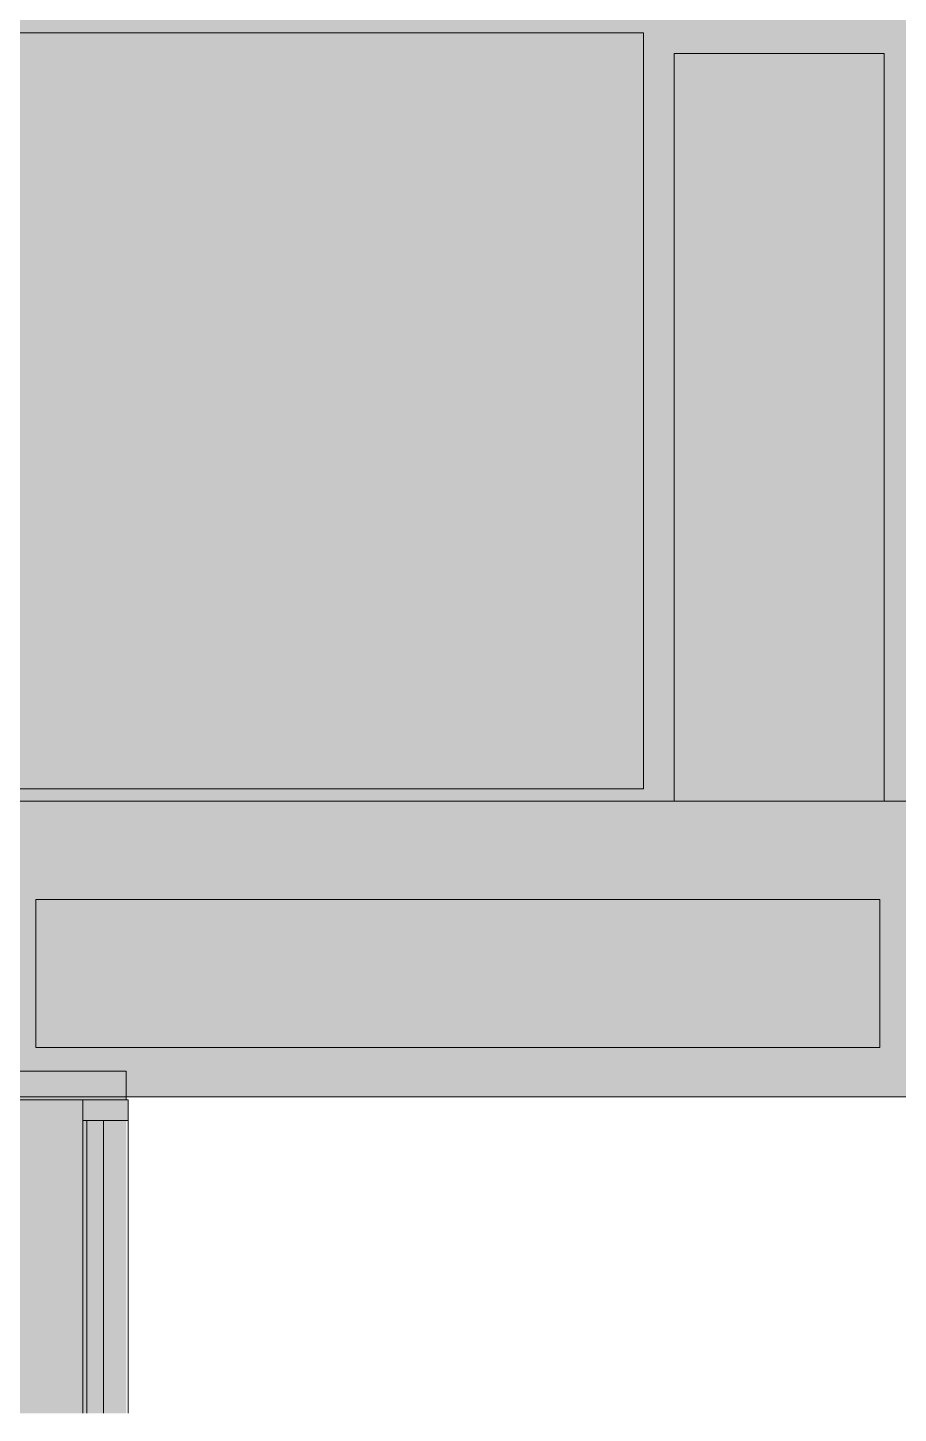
# Model space of a CAD drawing. Header units: inches. Extents: x 385 to 2249, y -1784 to -36.
# Drawn here: x 1220.5 to 1326.5, y -1781.4 to -1612.8 of the extents above; entities that cross this region are included whole.
import ezdxf

# ---------------------------------------------------------------- set-up
doc = ezdxf.new("R2010")
doc.units = ezdxf.units.IN
doc.header["$MEASUREMENT"] = 0
for name, color, linetype, lineweight in [('A-DETL-GENF', 92, 'Continuous', 9), ('A-DETL-THIN', 151, 'Continuous', 9), ('A-GLAZ-CURT', 52, 'Continuous', 13), ('A-GLAZ-CWMG', 51, 'Continuous', 13), ('A-WALL', 113, 'Continuous', 13), ('A-WALL-PATT', 111, 'Continuous', 13)]:
    doc.layers.add(name, color=color, linetype=linetype, lineweight=lineweight)

# ---------------------------------------------------------------- blocks, each defined once
blk = doc.blocks.new('System Panel - Glazed 2-5030408-Level 5 REFLECTED CEILING')
at = {"layer": 'A-GLAZ-CURT', "lineweight": 9}
blk.add_hatch(color=7, dxfattribs=at).paths.add_polyline_path([(-9.51, 0.25), (26.13, 0.25), (26.13, 2.25), (-9.51, 2.25)], flags=0)
at = {"layer": 'A-GLAZ-CURT', "color": 8, "lineweight": 20}
for p, q in [((-9.51, 2.25), (26.13, 2.25)), ((26.13, 2.25), (26.13, 0.25)), ((26.13, 0.25), (-9.51, 0.25))]:
    blk.add_line(p, q, dxfattribs=at)
blk = doc.blocks.new('Rectangular Mullion - 2_5_ x 5_ rectangular-5019916-Level 5 REFLECTED CEILING')
at = {"layer": 'A-GLAZ-CWMG', "lineweight": 9}
blk.add_hatch(color=7, dxfattribs=at).paths.add_polyline_path([(-2.5, -2.25), (-2.5, 2.75), (0, 2.75), (0, -2.75), (-2.5, -2.75)], flags=0)
at = {"layer": 'A-GLAZ-CWMG', "color": 8, "lineweight": 20}
for p, q in [((0, 2.75), (-2.5, 2.75)), ((-2.5, 2.75), (-2.5, -2.75)), ((0, -2.75), (0, 2.75)), ((-2.5, -2.75), (0, -2.75))]:
    blk.add_line(p, q, dxfattribs=at)
blk = doc.blocks.new('Walls 10 - Walls 10-5024447-Level 5 REFLECTED CEILING')
at = {"layer": 'A-WALL', "lineweight": 9}
h = blk.add_hatch(color=7, dxfattribs=at)
h.paths.add_polyline_path([(1226.66, -1742.89), (1330.2, -1742.89), (1330.2, -1718.89), (1328.48, -1718.89), (1328.48, -1602.45), (1123.26, -1602.45), (1123.26, -1606.95), (1125.46, -1606.95), (1125.46, -1613.45), (1295.45, -1613.45), (1295.45, -1705.42), (1062.64, -1705.42), (1062.64, -1635.39), (1073.89, -1635.39), (1073.89, -1606.95), (1084.26, -1606.95), (1084.26, -1602.45), (1058.89, -1602.45), (1058.89, -1705.1), (1061.22, -1707.43), (1058.89, -1709.76), (1058.89, -1720.42), (1219.48, -1720.42), (1219.48, -1739.77), (1220.52, -1739.77), (1219.48, -1742.89), (1221.48, -1742.89)], flags=0)
h.paths.add_polyline_path([(1324.2, -1736.89), (1221.48, -1736.89), (1221.48, -1718.89), (1324.2, -1718.89), (1324.2, -1719.39)], flags=0)
h.paths.add_polyline_path([(1324.73, -1706.92), (1299.2, -1706.92), (1299.2, -1615.95), (1324.73, -1615.95), (1324.73, -1706.33)], flags=0)
h.paths.add_polyline_path([(1062.64, -1631.64), (1062.64, -1606.95), (1070.14, -1606.95), (1070.14, -1631.64)], flags=0)
h.paths.add_polyline_path([(1299.2, -1612.2), (1299.2, -1606.95), (1324.73, -1606.95), (1324.73, -1612.2), (1316.86, -1612.2)], flags=0)
at = {"layer": 'A-WALL', "color": 8, "lineweight": 20}
for p, q in [((1295.45, -1613.45), (1125.46, -1613.45)), ((1295.45, -1705.42), (1295.45, -1613.45)), ((1324.73, -1615.95), (1299.2, -1615.95)), ((1299.2, -1615.95), (1299.2, -1706.92)), ((1324.73, -1706.92), (1324.73, -1615.95)), ((1062.64, -1705.42), (1295.45, -1705.42)), ((1299.2, -1706.92), (1324.73, -1706.92)), ((1324.2, -1718.89), (1221.48, -1718.89)), ((1221.48, -1718.89), (1221.48, -1736.89)), ((1324.2, -1736.89), (1324.2, -1718.89)), ((1221.48, -1736.89), (1324.2, -1736.89)), ((1330.2, -1742.89), (1219.48, -1742.89))]:
    blk.add_line(p, q, dxfattribs=at)
blk = doc.blocks.new('Rectangular Mullion - 2_5_ x 5_ rectangular-5030407-Level 5 REFLECTED CEILING')
at = {"layer": 'A-GLAZ-CWMG', "lineweight": 9}
for p, q in [((1227.2, -1781.4), (1227.2, -1745.77)), ((1232.7, -1781.4), (1232.7, -1745.77))]:
    blk.add_line(p, q, dxfattribs=at)

msp = doc.modelspace()

# ---------------------------------------------------------------- hatches: boundary and pattern name
at = {"layer": 'A-DETL-GENF'}
h = msp.add_hatch(color=9, dxfattribs=at)
h.paths.add_polyline_path([(508.37, -1781.4), (521.2, -1781.4), (746.37, -1556.23), (743.9, -1553.75), (769.44, -1528.21), (801.85, -1560.62), (854.63, -1509.6), (842.52, -1505.48), (850.3, -1482.61), (853.95, -1483.87), (862.38, -1486.96), (868.69, -1489.43), (876.12, -1492.56), (883.47, -1495.87), (883.47, -1471.7), (870.86, -1471.7), (870.86, -1412.95), (889.72, -1412.95), (889.72, -1410.45), (890.22, -1410.45), (890.22, -1345.39), (889.72, -1345.39), (889.72, -1342.89), (870.97, -1342.89), (870.97, -1306.89), (890.55, -1306.89), (890.55, -1102.88), (872.22, -1102.88), (872.22, -1084.89), (428.3, -1084.89), (428.3, -1104.39), (428.47, -1104.39), (428.47, -1152.92), (420.55, -1152.92), (420.55, -1212.42), (404.63, -1212.42), (412.9, -1251.33), (413.04, -1251.3), (414.49, -1258.12), (413.49, -1258.33), (415.45, -1267.56), (403.63, -1272.31), (392.01, -1277.51), (384.82, -1281.06), (384.82, -1781.4), (484.01, -1781.4)], flags=0)
h.paths.add_polyline_path([(911.93, -1781.4), (974.55, -1781.4), (963.54, -1770.39), (966.37, -1767.56), (925.36, -1726.56), (922.53, -1729.38), (912.1, -1718.95), (890.54, -1740.52), (880.81, -1730.8), (850.81, -1760.8), (859.65, -1769.64), (847.88, -1781.4), (905.62, -1781.4)], flags=0)
h.paths.add_polyline_path([(592.31, -1781.4), (652.11, -1781.4), (592.31, -1721.6), (532.51, -1781.4), (545.36, -1781.4)], flags=0)
h.paths.add_polyline_path([(659.79, -1781.4), (683.53, -1757.67), (692.37, -1766.5), (804.09, -1654.78), (795.25, -1645.94), (829.9, -1611.29), (818.94, -1600.33), (821.77, -1597.51), (780.4, -1556.14), (777.58, -1558.97), (766.26, -1547.65), (679.99, -1633.92), (743.63, -1697.56), (766.13, -1675.07), (774.97, -1683.9), (722.32, -1736.55), (713.58, -1727.81), (735.25, -1706.15), (671.51, -1642.41), (595.14, -1718.77), (657.77, -1781.4), (658.78, -1781.4)], flags=0)
h.paths.add_polyline_path([(1324.2, -1736.89), (1324.2, -1718.89), (1232.5, -1718.89), (1232.5, -1736.89)], flags=0)
h.paths.add_polyline_path([(1324.73, -1706.92), (1324.73, -1615.95), (1299.2, -1615.95), (1299.2, -1706.92), (1324.58, -1706.92)], flags=0)
h.paths.add_polyline_path([(1164.43, -1705.42), (1295.45, -1705.42), (1295.45, -1613.45), (1125.46, -1613.45), (1125.46, -1606.95), (1123.26, -1606.95), (1123.26, -1602.45), (1084.26, -1602.45), (1084.26, -1606.95), (1073.89, -1606.95), (1073.89, -1635.39), (1062.64, -1635.39), (1062.64, -1705.42), (1163.6, -1705.42)], flags=0)
h.paths.add_polyline_path([(1062.64, -1631.64), (1070.14, -1631.64), (1070.14, -1606.95), (1062.64, -1606.95), (1062.64, -1624.14)], flags=0)
h.paths.add_polyline_path([(1320.36, -1612.2), (1324.73, -1612.2), (1324.73, -1606.95), (1299.2, -1606.95), (1299.2, -1612.2), (1316.86, -1612.2)], flags=0)
h.paths.add_polyline_path([(384.82, -1274.35), (389.73, -1271.96), (399.11, -1267.72), (409.47, -1263.44), (408.61, -1259.4), (407.63, -1259.6), (404.63, -1245.67), (393.74, -1195.75), (391.56, -1196.41), (391.27, -1195.46), (384.82, -1197.43), (384.82, -1272.35)], flags=0)
h.paths.add_polyline_path([(413.49, -1211.42), (419.53, -1211.42), (419.53, -1151.92), (427.47, -1151.92), (427.47, -1104.39), (412.45, -1104.39), (412.45, -1157.74), (389.55, -1161.92), (392.57, -1176.77), (396.58, -1175.89), (404.33, -1211.42), (412.9, -1211.42)], flags=0)
h.paths.add_polyline_path([(384.82, -1196.39), (390.98, -1194.5), (389.95, -1191.15), (392.34, -1190.42), (393.15, -1193.05), (389.73, -1177.38), (391.59, -1176.98), (390.3, -1170.6), (388.06, -1171), (387.89, -1170.01), (384.82, -1170.55), (384.82, -1194.5)], flags=0)
h.paths.add_polyline_path([(384.82, -1169.54), (387.71, -1169.03), (387.11, -1165.58), (384.82, -1165.98), (384.82, -1169.03)], flags=0)
h = msp.add_hatch(color=9, dxfattribs=at)
h.paths.add_polyline_path([(1163.6, -1781.4), (1227.7, -1781.4), (1227.7, -1745.77), (1227.2, -1745.77), (1227.2, -1743.27), (1059.01, -1743.27), (1059.01, -1720.42), (1058.89, -1720.42), (1058.89, -1711.11), (991.12, -1778.88), (993.24, -1781), (992.84, -1781.4), (1162.97, -1781.4)], flags=0)
h.paths.add_polyline_path([(1232.45, -1781.4), (1232.5, -1781.4), (1232.5, -1745.77), (1229.7, -1745.77), (1229.7, -1781.4)], flags=0)
h.paths.add_polyline_path([(1232.45, -1743.27), (1232.5, -1743.27), (1232.5, -1742.89), (1232.45, -1742.89)], flags=0)
h.paths.add_polyline_path([(1106.4, -1739.77), (1219.48, -1739.77), (1219.48, -1735.3), (1150.88, -1735.3), (1150.88, -1720.42), (1062.51, -1720.42), (1062.51, -1739.77), (1102.25, -1739.77)], flags=0)
h.paths.add_polyline_path([(1226.04, -1736.89), (1232.5, -1736.89), (1232.5, -1718.89), (1221.48, -1718.89), (1221.48, -1736.89)], flags=0)
h.paths.add_polyline_path([(1154.38, -1731.8), (1219.48, -1731.8), (1219.48, -1720.42), (1154.38, -1720.42)], flags=0)
at = {"layer": 'A-WALL-PATT', "lineweight": 9}
msp.add_hatch(color=7, dxfattribs=at).paths.add_polyline_path([(1226.66, -1743.27), (1232.45, -1743.27), (1232.45, -1742.89), (1219.48, -1742.89), (1220.52, -1739.77), (1219.45, -1739.77), (1219.48, -1743.27), (1221.48, -1743.27)], flags=0)

# ---------------------------------------------------------------- linework, layer by layer
at = {"layer": 'A-DETL-THIN'}
for p, q in [((1058.89, -1706.92), (1328.48, -1706.92)), ((1324.2, -1718.89), (1221.48, -1718.89)), ((1221.48, -1718.89), (1221.48, -1736.89)), ((1324.2, -1736.89), (1324.2, -1718.89)), ((1221.48, -1736.89), (1324.2, -1736.89))]:
    msp.add_line(p, q, dxfattribs=at)
at = {"layer": 'A-WALL', "color": 8, "lineweight": 20}
for p, q in [((1219.45, -1739.77), (1232.45, -1739.77)), ((1232.45, -1739.77), (1232.45, -1743.27)), ((1232.45, -1743.27), (1219.45, -1743.27))]:
    msp.add_line(p, q, dxfattribs=at)

# ---------------------------------------------------------------- block references
at = {"layer": 'A-GLAZ-CURT', "lineweight": 9, "rotation": 89.99999999999872}
msp.add_blockref('System Panel - Glazed 2-5030408-Level 5 REFLECTED CEILING', (1229.95, -1771.89), dxfattribs=at)
at = {"layer": 'A-GLAZ-CWMG', "lineweight": 9, "extrusion": (0, 0, -1), "rotation": 90.00000000000131}
msp.add_blockref('Rectangular Mullion - 2_5_ x 5_ rectangular-5019916-Level 5 REFLECTED CEILING', (-1229.95, -1743.27), dxfattribs=at)
at = {"layer": 'A-GLAZ-CWMG', "lineweight": 9}
msp.add_blockref('Rectangular Mullion - 2_5_ x 5_ rectangular-5030407-Level 5 REFLECTED CEILING', (0, 0), dxfattribs=at)
at = {"layer": 'A-WALL', "lineweight": 9}
msp.add_blockref('Walls 10 - Walls 10-5024447-Level 5 REFLECTED CEILING', (0, 0), dxfattribs=at)

doc.saveas('drawing.dxf')
